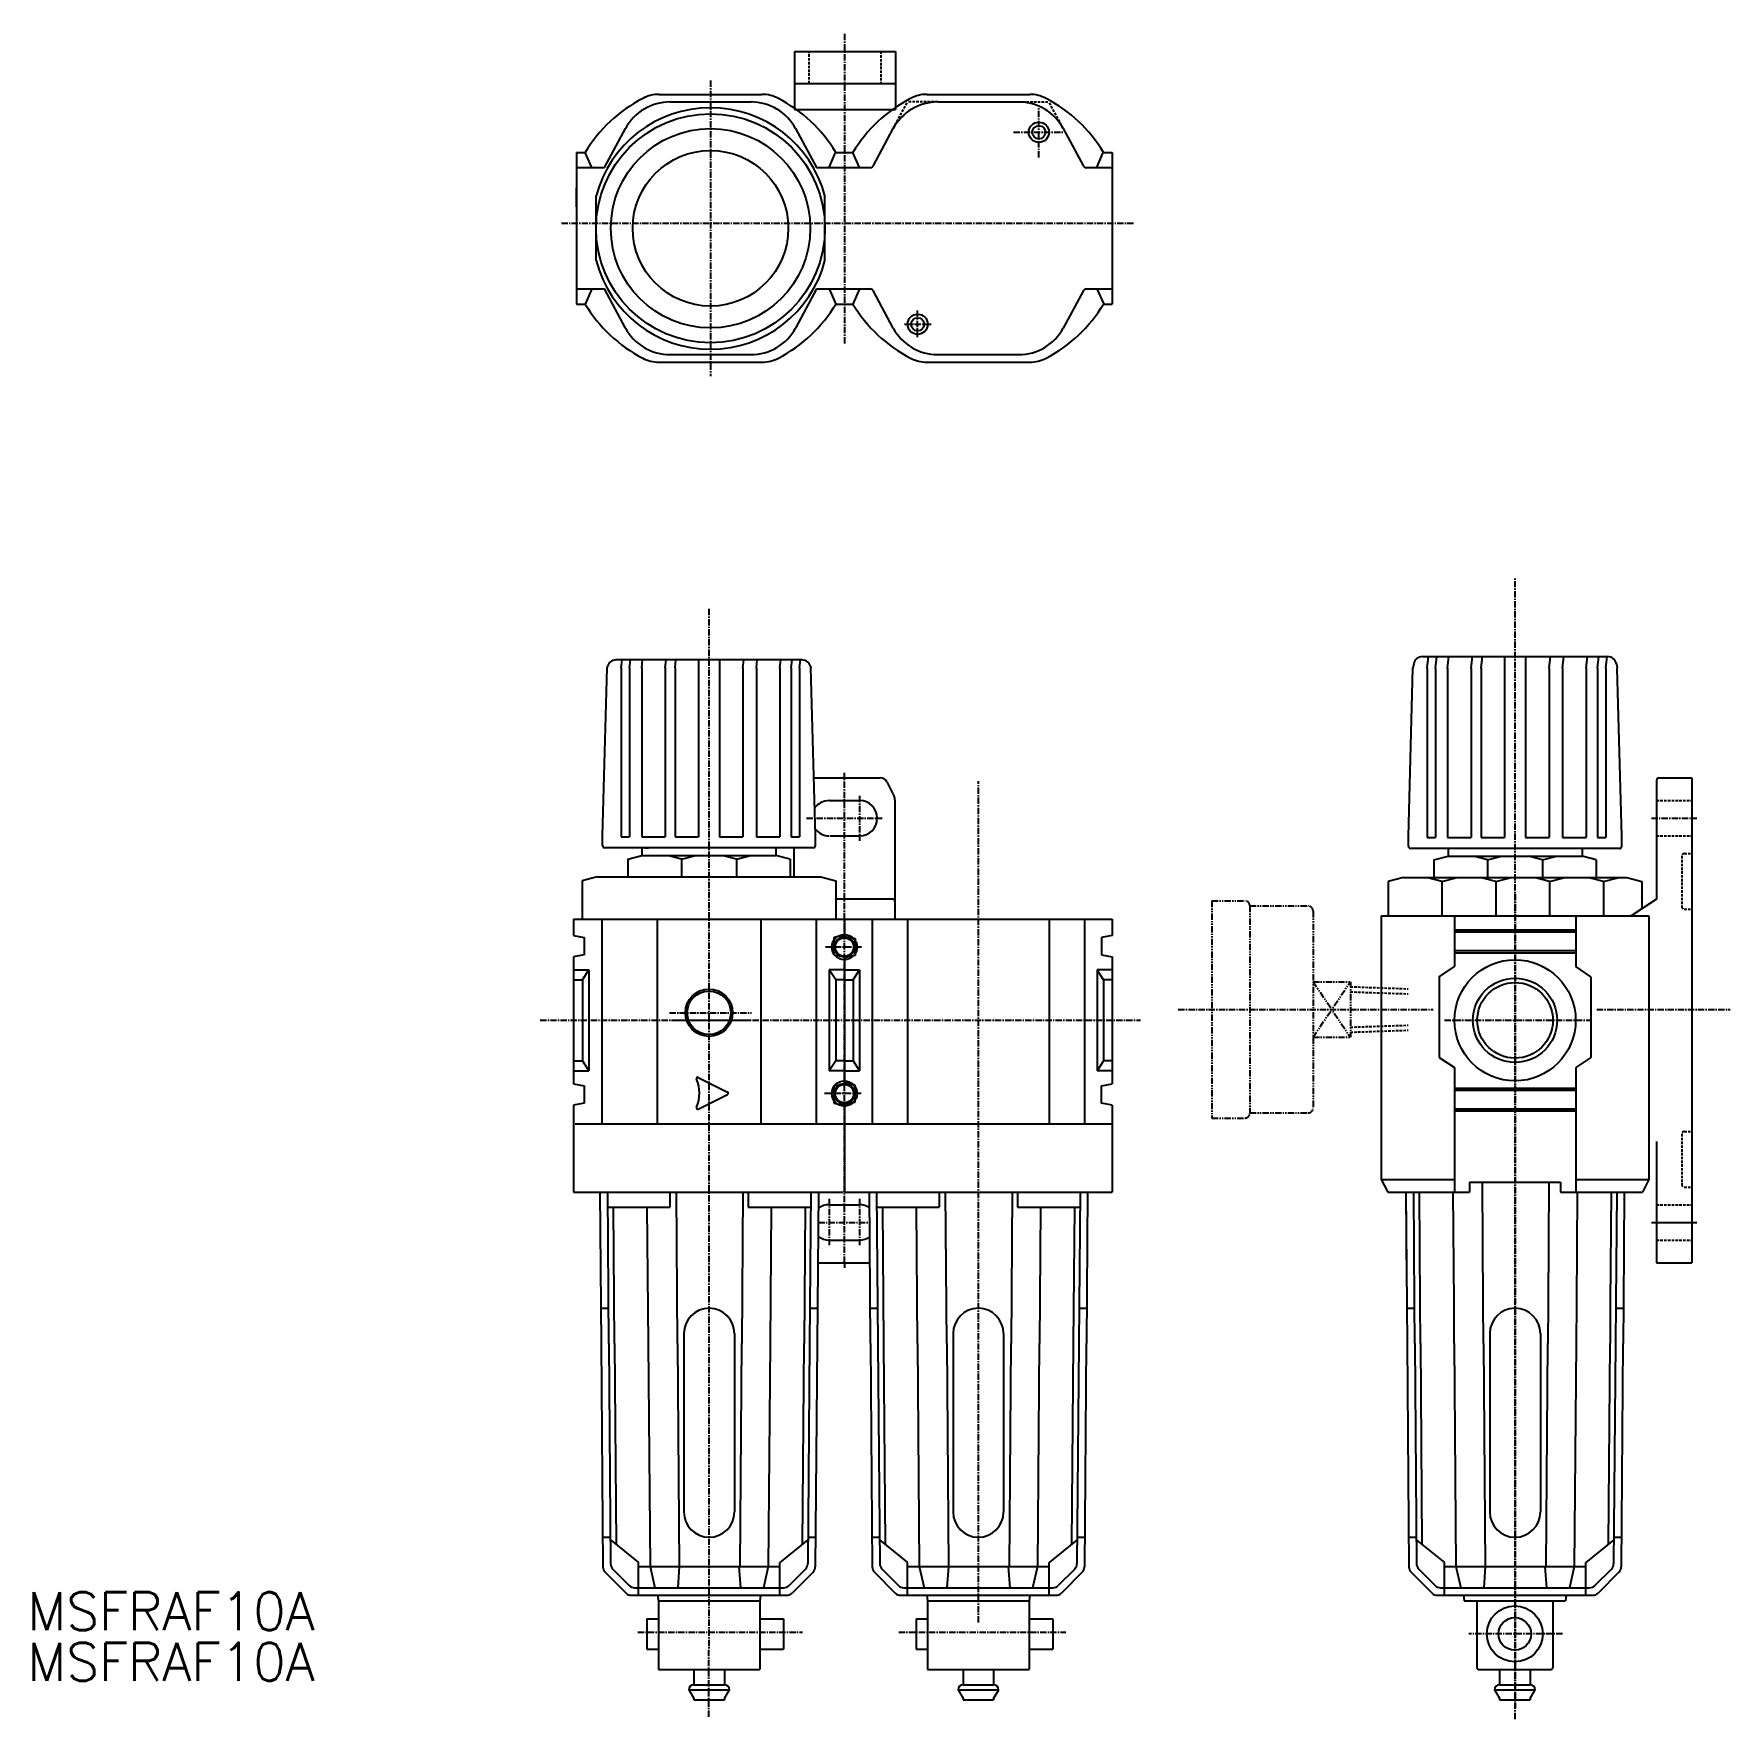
# Model space of a CAD drawing. Extents: x 65 to 400, y 41 to 374.
import ezdxf
from ezdxf.enums import TextEntityAlignment as Align

# ---------------------------------------------------------------- set-up
doc = ezdxf.new("R2010")
doc.units = 0
for name, pattern in [('CENTER', [2, 1.25, -0.25, 0.25, -0.25]), ('DASHED', [0.75, 0.5, -0.25]), ('PHANTOM', [2.5, 1.25, -0.25, 0.25, -0.25, 0.25, -0.25])]:
    doc.linetypes.add(name, pattern=pattern)
doc.layers.get('0').update_dxf_attribs({"linetype": 'CONTINUOUS'})
doc.layers.add('CENTER', color=1, linetype='CENTER')
doc.styles.get("Standard").update_dxf_attribs({"font": 'txt.shx', "bigfont": 'extfont.shx'})

msp = doc.modelspace()

# ---------------------------------------------------------------- linework, layer by layer
at = {"color": 7, "linetype": 'CONTINUOUS'}
for p, q in [((215.14, 370.57), (215.14, 359.1)), ((215.14, 370.57), (235.14, 370.57)), ((235.14, 370.57), (235.14, 359.1)), ((215.14, 364.25), (235.14, 364.25)), ((188.35, 362.07), (208.72, 362.07)), ((190.51, 360.57), (206.56, 360.57)), ((241.35, 362.07), (261.72, 362.07)), ((243.5, 360.57), (259.56, 360.57)), ((215.14, 359.1), (235.14, 359.1)), ((177.53, 347.57), (181.7, 355.31)), ((215.36, 355.31), (219.53, 347.57)), ((230.71, 347.89), (234.7, 355.31)), ((268.36, 355.31), (272.35, 347.89)), ((172.03, 350.57), (173.71, 350.57)), ((172.03, 350.57), (172.03, 320.57)), ((175.03, 347.57), (173.71, 350.57)), ((222.03, 347.57), (223.28, 350.57)), ((223.35, 350.57), (225.03, 350.57)), ((225.03, 350.57), (226.71, 350.57)), ((228.03, 347.57), (226.71, 350.57)), ((275.03, 347.57), (276.28, 350.57)), ((276.35, 350.57), (278.03, 350.57)), ((278.03, 350.57), (278.03, 320.57)), ((172.03, 347.57), (177.53, 347.57)), ((219.53, 347.57), (225.03, 347.57)), ((225.03, 347.57), (230.16, 347.57)), ((272.91, 347.57), (278.03, 347.57)), ((172.03, 339.83), (172.03, 343.57)), ((175.9, 329.16), (175.9, 341.97)), ((221.19, 329.16), (221.19, 341.97)), ((172.03, 323.57), (177.53, 323.57)), ((175.03, 323.57), (173.71, 320.57)), ((181.7, 315.82), (177.53, 323.57)), ((219.53, 323.57), (215.36, 315.82)), ((219.53, 323.57), (225.03, 323.57)), ((222.03, 323.57), (223.35, 320.57)), ((225.03, 323.57), (230.16, 323.57)), ((228.03, 323.57), (226.71, 320.57)), ((234.7, 315.82), (230.71, 323.24)), ((272.35, 323.24), (268.36, 315.82)), ((272.91, 323.57), (278.03, 323.57)), ((275.03, 323.57), (276.35, 320.57)), ((172.03, 320.57), (173.71, 320.57)), ((223.35, 320.57), (225.03, 320.57)), ((225.03, 320.57), (226.71, 320.57)), ((276.35, 320.57), (278.03, 320.57)), ((188.35, 309.07), (208.72, 309.07)), ((190.51, 310.57), (206.56, 310.57)), ((241.35, 309.07), (261.72, 309.07)), ((243.5, 310.57), (259.56, 310.57)), ((177.18, 215.35), (178.06, 248.57)), ((178.1, 248.75), (178.06, 248.57)), ((216.65, 250.16), (179.82, 250.16)), ((180.87, 248.57), (181.05, 250.16)), ((180.87, 248.57), (180.87, 215.15)), ((182.52, 248.57), (182.7, 250.16)), ((182.52, 248.57), (182.52, 215.15)), ((184.92, 248.57), (185.1, 250.16)), ((184.92, 248.57), (184.92, 215.15)), ((189.58, 248.57), (189.76, 250.16)), ((189.58, 248.57), (189.58, 215.15)), ((191.52, 248.57), (191.7, 250.16)), ((191.52, 248.57), (191.52, 215.15)), ((196.18, 250.16), (196.18, 215.15)), ((200.29, 250.16), (200.29, 215.15)), ((204.96, 248.57), (205.14, 250.16)), ((204.96, 248.57), (204.96, 215.15)), ((207.61, 248.57), (207.79, 250.16)), ((207.61, 248.57), (207.61, 215.15)), ((212.27, 248.57), (212.45, 250.16)), ((212.27, 248.57), (212.27, 215.15)), ((214.51, 248.57), (214.69, 250.16)), ((214.51, 248.57), (214.51, 215.15)), ((216.16, 248.57), (216.34, 250.16)), ((216.16, 248.57), (216.16, 215.15)), ((218.38, 248.75), (218.41, 248.57)), ((219.29, 215.35), (218.41, 248.57)), ((336.67, 215.19), (337.55, 248.51)), ((337.73, 249.39), (337.55, 248.51)), ((339.46, 250.81), (376.11, 250.81)), ((340.37, 248.51), (340.64, 250.81)), ((340.37, 248.51), (340.37, 214.99)), ((342.02, 248.51), (342.29, 250.81)), ((342.02, 248.51), (342.02, 214.99)), ((344.43, 248.51), (344.69, 250.81)), ((344.43, 248.51), (344.43, 214.99)), ((349.1, 248.51), (349.36, 250.81)), ((349.1, 248.51), (349.1, 214.99)), ((351.04, 248.51), (351.31, 250.81)), ((351.04, 248.51), (351.04, 214.99)), ((355.72, 250.81), (355.72, 214.99)), ((359.84, 250.81), (359.84, 214.99)), ((364.52, 248.51), (364.78, 250.81)), ((364.52, 248.51), (364.52, 214.99)), ((367.18, 248.51), (367.44, 250.81)), ((367.18, 248.51), (367.18, 214.99)), ((371.85, 248.51), (372.12, 250.81)), ((371.85, 248.51), (371.85, 214.99)), ((374.1, 248.51), (374.36, 250.81)), ((374.1, 248.51), (374.1, 214.99)), ((375.75, 248.51), (376.01, 250.81)), ((375.75, 248.51), (375.75, 214.99)), ((377.83, 249.39), (378.01, 248.51)), ((378.89, 215.19), (378.01, 248.51)), ((218.99, 226.81), (232.1, 226.81)), ((233.45, 225.98), (234.87, 223.12)), ((385.78, 226.31), (385.78, 202.81)), ((386.28, 226.81), (392.78, 226.81)), ((392.78, 226.81), (392.78, 130.81)), ((222.03, 222.31), (228.03, 222.31)), ((235.03, 222.45), (235.03, 199.03)), ((392.78, 221.81), (392.78, 200.81)), ((177.18, 213.41), (177.18, 215.35)), ((180.87, 215.15), (182.52, 215.15)), ((184.92, 215.15), (189.58, 215.15)), ((191.52, 215.15), (196.18, 215.15)), ((200.29, 215.15), (204.96, 215.15)), ((207.61, 215.15), (212.27, 215.15)), ((214.51, 215.15), (216.16, 215.15)), ((219.29, 213.41), (219.29, 215.35)), ((222.23, 215.31), (228.03, 215.31)), ((336.67, 213.25), (336.67, 215.19)), ((340.37, 214.99), (342.02, 214.99)), ((344.43, 214.99), (349.1, 214.99)), ((351.04, 214.99), (355.72, 214.99)), ((359.84, 214.99), (364.52, 214.99)), ((367.18, 214.99), (371.85, 214.99)), ((374.1, 214.99), (375.75, 214.99)), ((378.89, 213.25), (378.89, 215.19)), ((218.85, 212.97), (177.62, 212.97)), ((184.97, 212.97), (184.97, 211.46)), ((185.45, 212.97), (186.25, 212.97)), ((185.45, 212.97), (186.25, 212.97)), ((211.02, 212.97), (186.25, 212.97)), ((211.49, 212.97), (211.49, 211.46)), ((215.03, 212.97), (215.03, 207.24)), ((378.45, 212.81), (337.11, 212.81)), ((344.52, 212.81), (344.52, 211.3)), ((371.04, 212.81), (371.04, 211.3)), ((182.15, 210.71), (184.97, 211.46)), ((182.15, 210.71), (182.15, 207.24)), ((184.97, 211.46), (211.49, 211.46)), ((192.8, 210.71), (189.99, 211.46)), ((192.8, 210.71), (195.62, 211.46)), ((192.8, 210.71), (192.8, 207.24)), ((203.66, 210.71), (200.84, 211.46)), ((203.66, 210.71), (206.47, 211.46)), ((203.66, 210.71), (203.66, 207.24)), ((214.31, 210.71), (211.49, 211.46)), ((214.31, 210.71), (214.31, 207.24)), ((341.7, 210.55), (344.52, 211.3)), ((341.7, 210.55), (341.7, 207.08)), ((344.52, 211.3), (371.04, 211.3)), ((352.35, 210.55), (349.54, 211.3)), ((352.35, 210.55), (355.17, 211.3)), ((352.35, 210.55), (352.35, 207.08)), ((363.21, 210.55), (360.39, 211.3)), ((363.21, 210.55), (366.02, 211.3)), ((363.21, 210.55), (363.21, 207.08)), ((373.86, 210.55), (371.04, 211.3)), ((373.86, 210.55), (373.86, 207.08)), ((176.13, 207.24), (173.11, 206.43)), ((173.11, 206.43), (173.11, 201.21)), ((176.13, 207.24), (220.34, 207.24)), ((220.34, 207.24), (223.35, 206.43)), ((223.35, 206.43), (223.35, 198.81)), ((335.67, 207.08), (332.66, 206.27)), ((332.66, 206.27), (332.66, 199.46)), ((335.67, 207.08), (379.89, 207.08)), ((343.31, 206.27), (340.5, 207.03)), ((343.31, 206.27), (346.13, 207.03)), ((343.31, 206.27), (343.31, 199.46)), ((353.97, 206.27), (351.15, 207.03)), ((353.97, 206.27), (356.78, 207.03)), ((353.97, 206.27), (353.97, 199.46)), ((364.62, 206.27), (361.81, 207.03)), ((364.62, 206.27), (367.44, 207.03)), ((364.62, 206.27), (364.62, 199.46)), ((375.28, 206.27), (372.46, 207.03)), ((375.28, 206.27), (378.09, 207.03)), ((375.28, 206.27), (375.28, 199.46)), ((379.89, 207.08), (382.9, 206.27)), ((382.9, 206.27), (382.9, 200.89)), ((234.53, 202.81), (223.35, 202.81)), ((385.78, 202.81), (380.75, 199.46)), ((171.43, 198.81), (278.05, 198.81)), ((171.43, 198.81), (171.43, 195.6)), ((173.11, 201.21), (173.11, 198.81)), ((176.99, 198.81), (176.99, 158.31)), ((187.97, 198.81), (187.97, 158.31)), ((208.5, 198.81), (208.5, 158.31)), ((219.47, 198.81), (219.47, 158.31)), ((225.03, 199.03), (225.03, 195.6)), ((225.03, 198.81), (225.03, 195.41)), ((225.05, 198.81), (225.05, 195.41)), ((230.53, 198.81), (230.53, 158.31)), ((237.55, 198.81), (237.55, 158.31)), ((265.55, 198.81), (265.55, 158.31)), ((272.55, 198.81), (272.55, 158.31)), ((278.05, 198.81), (278.05, 195.6)), ((331.28, 199.46), (331.28, 147.31)), ((331.28, 199.46), (384.28, 199.46)), ((345.78, 199.46), (345.78, 189.45)), ((369.78, 199.46), (369.78, 189.45)), ((384.28, 199.46), (384.28, 147.31)), ((171.43, 195.6), (173.55, 195.19)), ((173.55, 195.19), (173.55, 191.75)), ((225.03, 195.6), (222.91, 195.19)), ((222.91, 195.19), (222.91, 191.75)), ((225.03, 195.41), (227.13, 195.01)), ((225.05, 195.41), (227.15, 195.01)), ((227.13, 195.01), (227.13, 191.61)), ((227.15, 195.01), (227.15, 191.61)), ((278.05, 195.6), (275.95, 195.19)), ((275.95, 195.19), (275.95, 191.75)), ((345.78, 196.73), (369.78, 196.73)), ((345.78, 196.3), (369.78, 196.3)), ((173.55, 191.75), (171.43, 191.35)), ((222.91, 191.75), (225.03, 191.35)), ((227.13, 191.61), (225.03, 191.21)), ((227.15, 191.61), (225.05, 191.21)), ((275.95, 191.75), (278.05, 191.35)), ((345.78, 192.63), (369.78, 192.63)), ((345.78, 192.2), (369.78, 192.2)), ((171.43, 191.35), (171.43, 166.27)), ((171.43, 188.81), (174.46, 188.81)), ((173.2, 186.81), (174.46, 188.81)), ((174.46, 188.81), (174.46, 168.81)), ((225.09, 188.8), (222.05, 188.8)), ((223.32, 186.8), (222.05, 188.8)), ((222.05, 188.8), (222.05, 168.8)), ((225.01, 188.8), (228.04, 188.8)), ((225.03, 191.35), (225.03, 166.27)), ((225.03, 191.21), (225.03, 166.41)), ((225.05, 191.21), (225.05, 166.41)), ((226.78, 186.8), (228.04, 188.8)), ((228.04, 188.8), (228.05, 168.8)), ((278.09, 188.8), (275.05, 188.8)), ((276.32, 186.8), (275.05, 188.8)), ((275.05, 188.8), (275.05, 168.8)), ((278.05, 191.35), (278.05, 166.27)), ((342.78, 187.45), (345.78, 189.45)), ((372.78, 187.45), (369.78, 189.45)), ((171.43, 186.81), (173.2, 186.81)), ((173.2, 186.81), (173.2, 170.81)), ((223.32, 186.8), (223.31, 170.8)), ((225.09, 186.8), (223.32, 186.8)), ((225.01, 186.8), (226.78, 186.8)), ((226.78, 186.8), (226.78, 170.8)), ((276.32, 186.8), (276.31, 170.8)), ((278.09, 186.8), (276.32, 186.8)), ((342.78, 187.45), (342.78, 171.45)), ((372.78, 187.45), (372.78, 171.45)), ((342.78, 171.45), (345.78, 169.45)), ((372.78, 171.45), (369.78, 169.45)), ((171.43, 170.81), (173.2, 170.81)), ((171.43, 168.81), (174.46, 168.81)), ((173.2, 170.81), (174.46, 168.81)), ((223.31, 170.8), (222.05, 168.8)), ((225.08, 168.8), (222.05, 168.8)), ((225.08, 170.8), (223.31, 170.8)), ((225.01, 170.8), (226.78, 170.8)), ((225.01, 168.8), (228.05, 168.8)), ((226.78, 170.8), (228.05, 168.8)), ((276.31, 170.8), (275.05, 168.8)), ((278.08, 168.8), (275.05, 168.8)), ((278.08, 170.8), (276.31, 170.8)), ((345.78, 169.45), (345.78, 144.81)), ((369.78, 169.45), (369.78, 144.81)), ((171.43, 166.27), (173.55, 165.86)), ((173.55, 165.86), (173.55, 162.42)), ((196.09, 167.51), (201.91, 164.6)), ((222.91, 165.86), (225.03, 166.27)), ((222.91, 165.86), (222.91, 162.42)), ((225.03, 166.41), (227.13, 166.01)), ((227.15, 166.01), (225.05, 166.41)), ((227.13, 166.01), (227.13, 162.61)), ((227.15, 162.61), (227.15, 166.01)), ((275.95, 165.86), (278.05, 166.27)), ((275.95, 162.42), (275.95, 165.86)), ((345.78, 165.41), (369.78, 165.41)), ((345.78, 164.98), (369.78, 164.98)), ((173.55, 162.42), (171.43, 162.02)), ((171.43, 162.02), (171.43, 144.81)), ((196.09, 161.24), (201.91, 164.15)), ((222.91, 162.42), (225.03, 162.02)), ((227.13, 162.61), (225.03, 162.21)), ((225.03, 162.21), (225.03, 147.41)), ((225.05, 162.21), (227.15, 162.61)), ((225.05, 162.21), (225.05, 144.81)), ((278.05, 162.02), (275.95, 162.42)), ((278.05, 162.02), (278.05, 144.81)), ((345.78, 161.31), (369.78, 161.31)), ((171.76, 158.31), (224.76, 158.31)), ((225.05, 158.31), (278.05, 158.31)), ((345.78, 160.88), (369.78, 160.88)), ((385.78, 154.81), (385.78, 130.81)), ((171.43, 144.81), (189.26, 144.81)), ((176.62, 144.81), (176.86, 114.88)), ((178.12, 144.81), (178.36, 114.88)), ((189.26, 144.81), (207.26, 144.81)), ((190.51, 144.81), (190.51, 141.81)), ((191.72, 144.81), (191.96, 114.88)), ((204.95, 144.81), (204.72, 114.88)), ((206.01, 144.81), (206.01, 141.81)), ((207.26, 144.81), (224.76, 144.81)), ((218.39, 144.81), (218.15, 114.88)), ((219.89, 144.81), (219.65, 114.88)), ((225.05, 144.81), (242.55, 144.81)), ((229.91, 144.81), (230.15, 114.88)), ((231.41, 144.81), (231.65, 114.88)), ((242.55, 144.81), (260.55, 144.81)), ((243.8, 144.81), (243.8, 141.81)), ((245.01, 144.81), (245.25, 114.88)), ((258.24, 144.81), (258.01, 114.88)), ((259.3, 144.81), (259.3, 141.81)), ((260.55, 144.81), (278.05, 144.81)), ((271.68, 144.81), (271.44, 114.88)), ((273.18, 144.81), (272.94, 114.88)), ((331.28, 147.31), (332.58, 144.81)), ((331.28, 147.31), (345.78, 147.31)), ((332.58, 144.81), (348.78, 144.81)), ((336.15, 144.81), (336.39, 114.88)), ((336.16, 144.81), (336.3, 126.92)), ((337.66, 144.81), (337.82, 122.92)), ((338.78, 144.81), (338.93, 122.92)), ((345.48, 144.81), (345.63, 122.92)), ((348.78, 146.81), (348.78, 144.81)), ((348.78, 146.81), (366.78, 146.81)), ((351.24, 146.81), (351.42, 122.92)), ((364.48, 146.81), (364.3, 122.92)), ((366.78, 146.81), (366.78, 144.81)), ((366.78, 144.81), (382.98, 144.81)), ((369.78, 147.31), (384.28, 147.31)), ((370.09, 144.81), (369.93, 122.92)), ((376.78, 144.81), (376.63, 122.92)), ((377.9, 144.81), (377.74, 122.92)), ((379.4, 144.81), (379.24, 122.92)), ((384.28, 147.31), (382.98, 144.81)), ((178.15, 141.81), (190.51, 141.81)), ((179.26, 141.81), (179.47, 114.88)), ((185.95, 141.81), (186.17, 114.88)), ((206.01, 141.81), (218.37, 141.81)), ((210.56, 141.81), (210.35, 114.88)), ((217.26, 141.81), (217.04, 114.88)), ((222.03, 142.31), (228.03, 142.31)), ((231.44, 141.81), (243.8, 141.81)), ((232.55, 141.81), (232.76, 114.88)), ((239.24, 141.81), (239.46, 114.88)), ((259.3, 141.81), (271.66, 141.81)), ((263.85, 141.81), (263.64, 114.88)), ((270.55, 141.81), (270.33, 114.88)), ((222.03, 135.31), (228.03, 135.31)), ((219.83, 130.81), (230.09, 130.81)), ((225.03, 130.81), (225.03, 129.81)), ((385.78, 130.81), (392.78, 130.81)), ((176.81, 121.81), (178.31, 121.81)), ((218.2, 121.81), (219.7, 121.81)), ((230.1, 121.81), (231.6, 121.81)), ((271.49, 121.81), (272.99, 121.81)), ((336.33, 121.81), (337.83, 121.81)), ((337.82, 122.92), (337.89, 114.88)), ((338.93, 122.92), (339, 114.88)), ((345.63, 122.92), (345.69, 114.88)), ((351.42, 122.92), (351.48, 114.88)), ((364.3, 122.92), (364.24, 114.88)), ((369.93, 122.92), (369.87, 114.88)), ((376.63, 122.92), (376.57, 114.88)), ((377.74, 122.92), (377.68, 114.88)), ((377.73, 121.81), (379.23, 121.81)), ((379.24, 122.92), (379.18, 114.88)), ((176.89, 114.88), (177.25, 70.62)), ((178.39, 114.88), (178.75, 71.25)), ((179.5, 114.88), (179.83, 75.1)), ((186.2, 114.88), (186.56, 70.68)), ((191.99, 114.88), (192.35, 70.68)), ((193.26, 116.81), (193.26, 114.88)), ((193.26, 114.88), (193.26, 81.51)), ((203.26, 116.81), (203.26, 114.88)), ((203.26, 114.88), (203.26, 81.51)), ((204.68, 114.88), (204.33, 70.68)), ((210.31, 114.88), (209.96, 70.68)), ((217.01, 114.88), (216.69, 75.1)), ((218.12, 114.88), (217.77, 71.25)), ((219.62, 114.88), (219.26, 70.62)), ((230.18, 114.88), (230.54, 70.62)), ((231.68, 114.88), (232.04, 71.25)), ((232.79, 114.88), (233.12, 75.1)), ((239.49, 114.88), (239.85, 70.68)), ((245.28, 114.88), (245.64, 70.68)), ((246.55, 116.81), (246.55, 114.88)), ((246.55, 114.88), (246.55, 81.51)), ((256.55, 116.81), (256.55, 114.88)), ((256.55, 114.88), (256.55, 81.51)), ((257.97, 114.88), (257.62, 70.68)), ((263.6, 114.88), (263.25, 70.68)), ((270.3, 114.88), (269.98, 75.1)), ((271.41, 114.88), (271.06, 71.25)), ((272.91, 114.88), (272.55, 70.62)), ((336.42, 114.88), (336.78, 70.62)), ((337.92, 114.88), (338.27, 71.25)), ((339.03, 114.88), (339.35, 75.1)), ((345.72, 114.88), (346.08, 70.68)), ((351.51, 114.88), (351.87, 70.68)), ((352.78, 116.81), (352.78, 114.88)), ((352.78, 114.88), (352.78, 81.51)), ((362.78, 116.81), (362.78, 114.88)), ((362.78, 114.88), (362.78, 81.51)), ((364.21, 114.88), (363.85, 70.68)), ((369.84, 114.88), (369.48, 70.68)), ((376.53, 114.88), (376.21, 75.1)), ((377.64, 114.88), (377.29, 71.25)), ((379.14, 114.88), (378.79, 70.62)), ((177.21, 76.51), (178.71, 76.51)), ((178.71, 76.01), (184.26, 71.51)), ((217.8, 76.01), (212.26, 71.51)), ((217.8, 76.51), (219.3, 76.51)), ((230.5, 76.51), (232, 76.51)), ((232, 76.01), (237.55, 71.51)), ((271.09, 76.01), (265.55, 71.51)), ((271.09, 76.51), (272.59, 76.51)), ((336.73, 76.51), (338.23, 76.51)), ((338.23, 76.01), (343.78, 71.51)), ((377.33, 76.01), (371.78, 71.51)), ((377.33, 76.51), (378.83, 76.51)), ((184.26, 65.01), (184.26, 71.51)), ((184.26, 70.68), (212.26, 70.68)), ((186.56, 70.68), (187.52, 66.51)), ((192.35, 70.68), (192.05, 66.51)), ((204.17, 70.68), (204.46, 66.51)), ((209.96, 70.68), (208.99, 66.51)), ((212.26, 65.01), (212.26, 71.51)), ((237.55, 65.01), (237.55, 71.51)), ((237.55, 70.68), (265.55, 70.68)), ((239.85, 70.68), (240.81, 66.51)), ((245.64, 70.68), (245.34, 66.51)), ((257.46, 70.68), (257.75, 66.51)), ((263.25, 70.68), (262.28, 66.51)), ((265.55, 65.01), (265.55, 71.51)), ((343.78, 65.01), (343.78, 71.51)), ((343.78, 70.68), (371.78, 70.68)), ((346.08, 70.68), (347.05, 66.51)), ((351.87, 70.68), (351.57, 66.51)), ((363.69, 70.68), (363.99, 66.51)), ((369.48, 70.68), (368.52, 66.51)), ((371.78, 65.01), (371.78, 71.51)), ((177.69, 69.57), (181.82, 65.45)), ((179.19, 70.2), (182.44, 66.95)), ((217.33, 70.2), (214.07, 66.95)), ((218.82, 69.57), (214.7, 65.45)), ((230.98, 69.57), (235.11, 65.45)), ((232.48, 70.2), (235.73, 66.95)), ((270.62, 70.2), (267.36, 66.95)), ((272.11, 69.57), (267.99, 65.45)), ((337.21, 69.57), (341.34, 65.45)), ((338.71, 70.2), (341.96, 66.95)), ((376.85, 70.2), (373.6, 66.95)), ((378.35, 69.57), (374.22, 65.45)), ((182.88, 65.01), (213.63, 65.01)), ((183.5, 66.51), (213.01, 66.51)), ((188.07, 65.01), (188.22, 63.9)), ((188.22, 63.9), (208.29, 63.9)), ((188.22, 63.9), (188.22, 50.34)), ((208.44, 65.01), (208.29, 63.9)), ((208.29, 63.9), (208.29, 50.34)), ((236.17, 65.01), (266.93, 65.01)), ((236.79, 66.51), (266.3, 66.51)), ((241.36, 65.01), (241.51, 63.9)), ((241.51, 63.9), (241.51, 50.34)), ((241.51, 63.9), (261.58, 63.9)), ((261.73, 65.01), (261.58, 63.9)), ((261.58, 63.9), (261.58, 50.34)), ((342.4, 65.01), (373.16, 65.01)), ((343.02, 66.51), (372.54, 66.51)), ((347.55, 65.01), (347.7, 63.9)), ((347.7, 63.9), (367.77, 63.9)), ((350.2, 63.9), (350.2, 50.74)), ((365.27, 63.9), (365.27, 50.74)), ((367.91, 65.01), (367.77, 63.9)), ((185.93, 60.37), (188.22, 60.37)), ((185.93, 60.37), (185.93, 54.37)), ((208.29, 60.37), (212.97, 60.37)), ((212.97, 60.37), (212.97, 54.37)), ((239.22, 60.37), (239.22, 54.37)), ((239.22, 60.37), (241.51, 60.37)), ((261.58, 60.37), (266.26, 60.37)), ((266.26, 60.37), (266.26, 54.37)), ((185.93, 54.37), (188.22, 54.37)), ((208.29, 54.37), (212.97, 54.37)), ((239.22, 54.37), (241.51, 54.37)), ((261.58, 54.37), (266.26, 54.37)), ((188.22, 50.34), (208.29, 50.34)), ((195.24, 50.34), (195.24, 47.32)), ((195.24, 47.32), (201.27, 47.32)), ((201.27, 50.34), (201.27, 47.32)), ((241.51, 50.34), (261.58, 50.34)), ((248.53, 50.34), (248.53, 47.32)), ((248.53, 47.32), (254.56, 47.32)), ((254.56, 50.34), (254.56, 47.32)), ((350.6, 50.34), (364.87, 50.34)), ((354.72, 50.34), (354.72, 47.32)), ((354.72, 47.32), (360.75, 47.32)), ((360.75, 50.34), (360.75, 47.32)), ((194.24, 46.32), (195.24, 44.58)), ((194.24, 46.32), (202.28, 46.32)), ((195.24, 44.58), (195.24, 44.31)), ((195.24, 44.31), (201.27, 44.31)), ((201.27, 44.58), (202.28, 46.32)), ((201.27, 44.58), (201.27, 44.31)), ((247.53, 46.32), (255.57, 46.32)), ((247.53, 46.32), (248.53, 44.58)), ((248.53, 44.58), (248.53, 44.31)), ((248.53, 44.31), (254.56, 44.31)), ((254.56, 44.58), (255.57, 46.32)), ((254.56, 44.58), (254.56, 44.31)), ((353.71, 46.32), (361.75, 46.32)), ((353.71, 46.32), (354.72, 44.58)), ((354.72, 44.58), (354.72, 44.31)), ((354.72, 44.31), (360.75, 44.31)), ((360.75, 44.58), (361.75, 46.32)), ((360.75, 44.58), (360.75, 44.31))]:
    msp.add_line(p, q, dxfattribs=at)
at = {"color": 3, "linetype": 'DASHED'}
for p, q in [((218.04, 364.25), (218.04, 370.57)), ((232.25, 370.57), (232.25, 364.25)), ((385.78, 222.31), (392.78, 222.31)), ((385.78, 215.31), (392.78, 215.31)), ((391.28, 211.81), (392.78, 211.81)), ((390.78, 211.31), (390.78, 201.31)), ((391.28, 200.81), (392.78, 200.81)), ((325.18, 185.46), (336.64, 185.06)), ((325.18, 184.45), (336.6, 184.06)), ((325.18, 177.46), (336.6, 177.85)), ((325.18, 176.46), (336.64, 176.86)), ((390.78, 156.31), (390.78, 146.31)), ((391.28, 156.81), (392.78, 156.81)), ((391.28, 145.81), (392.78, 145.81)), ((385.78, 142.31), (392.78, 142.31)), ((385.78, 135.31), (392.78, 135.31))]:
    msp.add_line(p, q, dxfattribs=at)
at = {"color": 7, "linetype": 'DASHED'}
for p, q in [((234.7, 355.31), (237.53, 360.57)), ((243.5, 360.57), (237.53, 360.57)), ((259.56, 360.57), (265.53, 360.57)), ((268.36, 355.31), (265.53, 360.57))]:
    msp.add_line(p, q, dxfattribs=at)
at = {"color": 3, "linetype": 'PHANTOM'}
for p, q in [((297.78, 202.46), (304.29, 202.46)), ((297.78, 202.46), (297.78, 159.46)), ((305.29, 201.46), (305.29, 160.46)), ((305.29, 201.44), (316.8, 201.44)), ((317.8, 200.44), (317.8, 161.47)), ((317.8, 186.46), (325.18, 186.46)), ((317.8, 175.46), (325.18, 186.46)), ((317.8, 186.46), (325.18, 175.46)), ((325.18, 186.46), (325.18, 175.46)), ((317.8, 175.46), (325.18, 175.46)), ((297.78, 159.46), (304.29, 159.46)), ((305.29, 160.47), (316.8, 160.47))]:
    msp.add_line(p, q, dxfattribs=at)
at = {"color": 7, "linetype": 'CONTINUOUS'}
for centre, radius in [((198.53, 335.57), 22.66), ((263.53, 354.57), 2), ((198.53, 335.57), 19.73), ((263.53, 354.57), 1.3), ((198.53, 335.57), 15.4), ((239.53, 316.57), 2), ((239.53, 316.57), 1.3), ((225.03, 193.31), 2.5), ((225.03, 193.31), 2), ((225.03, 193.31), 1.82), ((357.78, 178.81), 11.99), ((198.23, 180.31), 4.68), ((357.78, 178.81), 7.48), ((198.23, 180.31), 4.3), ((225.03, 164.31), 2.5), ((225.03, 164.31), 2), ((225.03, 164.31), 2), ((225.03, 164.31), 1.82), ((357.73, 57.37), 5.53), ((357.73, 57.37), 3.22)]:
    msp.add_circle(centre, radius, dxfattribs=at)
at = {"color": 3, "linetype": 'CONTINUOUS'}
msp.add_circle((357.78, 178.81), 8.33, dxfattribs=at)
at = {"color": 7, "linetype": 'CONTINUOUS'}
for centre, radius, start, end in [((198.53, 335.57), 29, 117.5802, 148.8526), ((198.54, 336.03), 23.41, 14.7019, 165.2981), ((190.51, 350.57), 10, 90, 151.6992), ((188.35, 355.07), 7, 90, 117.5802), ((206.56, 350.57), 10, 28.3008, 90), ((208.72, 355.07), 7, 62.4198, 90), ((198.53, 335.57), 29, 31.1474, 62.4198), ((251.53, 335.57), 29, 117.5802, 148.8526), ((243.5, 350.57), 10, 90, 151.6992), ((241.35, 355.07), 7, 90, 117.5802), ((259.56, 350.57), 10, 28.3008, 90), ((261.72, 355.07), 7, 62.4198, 90), ((251.53, 335.57), 29, 31.1474, 62.4198), ((230.16, 348.19), 0.625, 270, 331.6992), ((272.91, 348.19), 0.625, 208.3008, 270), ((198.54, 335.03), 23.39, 194.5272, 345.4728), ((230.16, 322.94), 0.625, 28.3008, 90), ((272.91, 322.94), 0.625, 90, 151.6992), ((198.53, 335.57), 29, 211.1474, 242.4198), ((198.53, 335.57), 29, 297.5802, 328.8526), ((251.53, 335.57), 29, 211.1474, 242.4198), ((251.53, 335.57), 29, 297.5802, 328.8526), ((190.51, 320.57), 10, 208.3008, 270), ((206.56, 320.57), 10, 270, 331.6992), ((243.5, 320.57), 10, 208.3008, 270), ((259.56, 320.57), 10, 270, 331.6992), ((188.35, 316.07), 7, 242.4198, 270), ((208.72, 316.07), 7, 270, 297.5802), ((241.35, 316.07), 7, 242.4198, 270), ((261.72, 316.07), 7, 270, 297.5802), ((179.82, 248.4), 1.75, 90, 168.6901), ((216.65, 248.4), 1.75, 11.3099, 90), ((339.46, 249.05), 1.76, 90, 168.6901), ((376.11, 249.05), 1.76, 11.3099, 90), ((232.1, 225.31), 1.5, 26.5651, 90), ((386.28, 226.31), 0.5, 90, 180), ((222.03, 218.81), 3.5, 90, 145.5072), ((228.03, 218.81), 3.5, 270, 90), ((233.53, 222.45), 1.5, 0, 26.5651), ((222.03, 218.81), 3.5, 217.5325, 270), ((177.62, 213.41), 0.439, 180, 270), ((218.85, 213.41), 0.441, 270, 0), ((337.11, 213.25), 0.44, 180, 270), ((378.45, 213.25), 0.442, 270, 0), ((234.53, 202.31), 0.5, 0, 90), ((195.98, 167.29), 0.253, 63.4141, 203.7808), ((189.39, 164.38), 6.95, 336.1775, 23.7808), ((201.8, 164.38), 0.253, 296.5442, 63.4141), ((195.98, 161.47), 0.253, 156.1775, 296.5442), ((222.03, 138.81), 3.5, 90, 127.1314), ((228.03, 138.81), 3.5, 55.8406, 90), ((222.03, 138.81), 3.5, 231.9376, 270), ((228.03, 138.81), 3.5, 270, 305.0904), ((198.26, 116.81), 5, 0, 180), ((251.55, 116.81), 5, 0, 180), ((357.78, 116.81), 5, 0, 180), ((198.26, 81.51), 5, 180, 0), ((251.55, 81.51), 5, 180, 0), ((357.78, 81.51), 5, 180, 0), ((178.75, 70.63), 1.5, 180.457, 225), ((180.25, 71.26), 1.5, 180.457, 225), ((216.27, 71.26), 1.5, 315, 359.543), ((217.76, 70.63), 1.5, 315, 359.543), ((232.04, 70.63), 1.5, 180.457, 225), ((233.54, 71.26), 1.5, 180.457, 225), ((269.56, 71.26), 1.5, 315, 359.543), ((271.05, 70.63), 1.5, 315, 359.543), ((338.28, 70.63), 1.5, 180.457, 225), ((339.77, 71.26), 1.5, 180.457, 225), ((375.79, 71.26), 1.5, 315, 359.543), ((377.29, 70.63), 1.5, 315, 359.543), ((182.88, 66.51), 1.5, 225, 270), ((183.5, 68.01), 1.5, 225, 270), ((213.01, 68.01), 1.5, 270, 315), ((213.63, 66.51), 1.5, 270, 315), ((236.17, 66.51), 1.5, 225, 270), ((236.79, 68.01), 1.5, 225, 270), ((266.3, 68.01), 1.5, 270, 315), ((266.93, 66.51), 1.5, 270, 315), ((342.4, 66.51), 1.5, 225, 270), ((343.02, 68.01), 1.5, 225, 270), ((372.54, 68.01), 1.5, 270, 315), ((373.16, 66.51), 1.5, 270, 315), ((350.6, 50.74), 0.402, 180, 270), ((364.87, 50.74), 0.402, 270, 0), ((195.24, 46.32), 1, 90, 180), ((201.27, 46.32), 1, 0, 90), ((248.53, 46.32), 1, 90, 180), ((254.56, 46.32), 1, 0, 90), ((354.72, 46.32), 1, 90, 180), ((360.75, 46.32), 1, 0, 90)]:
    msp.add_arc(centre, radius, start, end, dxfattribs=at)
at = {"color": 3, "linetype": 'DASHED'}
for centre, start, end in [((391.28, 211.31), 90, 180), ((391.28, 201.31), 180, 270), ((391.28, 156.31), 90, 180), ((391.28, 146.31), 180, 270)]:
    msp.add_arc(centre, 0.5, start, end, dxfattribs=at)
at = {"color": 3, "linetype": 'PHANTOM'}
for centre, start, end in [((304.29, 201.46), 0, 90), ((316.8, 200.44), 0, 90), ((316.8, 161.47), 270, 0), ((304.29, 160.46), 270, 0)]:
    msp.add_arc(centre, 1, start, end, dxfattribs=at)
at = {"layer": 'CENTER', "color": 1, "linetype": 'CENTER'}
for p, q in [((225.03, 374.04), (225.03, 312.72)), ((198.53, 364.79), (198.53, 306.28)), ((263.53, 349.57), (263.53, 359.57)), ((258.53, 354.57), (268.53, 354.57)), ((169.03, 336.57), (282.52, 336.57)), ((239.53, 314.02), (239.53, 319.51)), ((236.94, 316.57), (242.46, 316.57)), ((357.78, 40.51), (357.78, 266.43)), ((198.23, 40.97), (198.27, 260.35)), ((225.03, 130.81), (225.03, 227.81)), ((251.55, 59.63), (251.55, 226.13)), ((228.03, 223.24), (228.03, 214.31)), ((217.53, 218.81), (232.53, 218.81)), ((384.78, 218.81), (393.78, 218.81)), ((357.78, 203.82), (357.78, 42.64)), ((228.42, 193.31), (221.26, 193.31)), ((164.83, 178.81), (283.63, 178.81)), ((190.42, 180.31), (206.63, 180.31)), ((191.69, 178.81), (206.37, 178.81)), ((291.12, 180.96), (341.58, 180.96)), ((343.84, 178.81), (372.57, 178.81)), ((373.98, 180.96), (400.34, 180.96)), ((228.36, 164.31), (221.12, 164.31)), ((222.03, 143.49), (222.03, 134.31)), ((228.03, 143.49), (228.03, 134.31)), ((219.9, 138.81), (230.02, 138.81)), ((384.78, 138.81), (393.78, 138.81)), ((385.78, 138.81), (392.78, 138.81)), ((184.15, 57.72), (216.75, 57.72)), ((235.78, 57.72), (268.89, 57.72)), ((367.15, 57.37), (348.62, 57.37))]:
    msp.add_line(p, q, dxfattribs=at)

# ---------------------------------------------------------------- texts
at = {"color": 7, "linetype": 'CONTINUOUS'}
for p in [(63.33, 61.86), (63.33, 51.86)]:
    msp.add_text('MSFRAF10A', height=7.5, dxfattribs=at).set_placement(p, align=Align.MIDDLE_LEFT)

doc.saveas('drawing.dxf')
